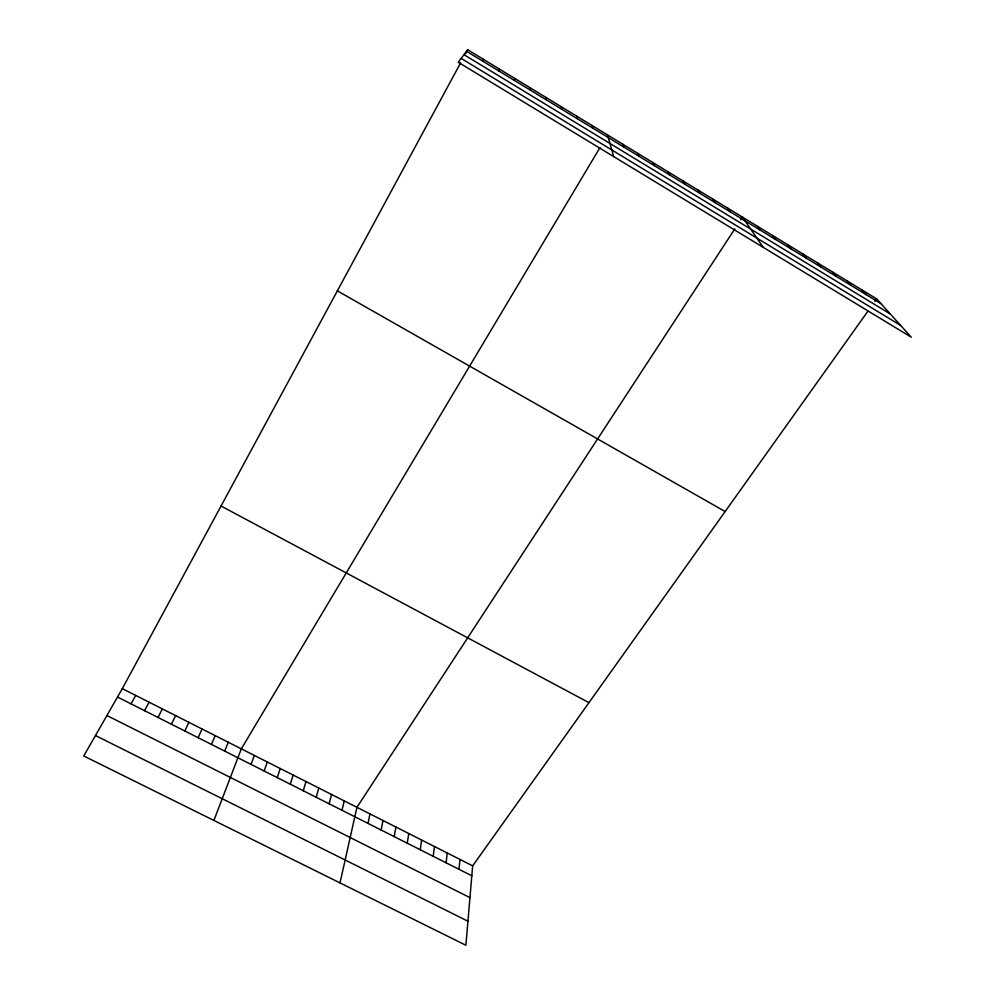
<?xml version="1.0" encoding="UTF-8"?>
<svg xmlns="http://www.w3.org/2000/svg" width="995" height="995" viewBox="0 0 995 995"><rect width="100%" height="100%" fill="white"/><g stroke="black" fill="none" stroke-linecap="round" stroke-linejoin="round"><path stroke-width="1.49" d="M545.932 99.612L546.006 97.448M867.789 311.36L472.662 865.849L465.896 945.25L83.754 755.989L122.31 688.652L460.585 62.921M458.981 869.307L459.964 859.431M446.108 862.814L447.228 852.989M433.198 856.297L434.454 846.534M530.186 90.023L530.472 87.983M420.251 849.755L421.644 840.054M407.253 843.2L408.783 833.549M394.207 836.621L395.886 827.019M381.122 830.029L382.951 820.477M368.001 823.4L369.966 813.91M340.004 882.901L356.944 807.331L734.832 228.862M342.006 810.291L344.258 800.913M329.134 803.798L331.534 794.47M514.378 80.396L514.875 78.481M316.236 797.281L318.773 788.015M303.276 790.751L305.962 781.548M290.291 784.197L293.127 775.043M277.257 777.63L280.229 768.526M264.185 771.025L267.307 761.983M251.063 764.409L254.334 755.429M213.9 820.44L241.325 748.849L600.01 147.546M498.495 70.732L499.216 68.941M224.696 751.113L228.265 742.245M211.45 744.434L215.181 735.616M198.167 737.73L202.035 728.974M184.834 731.002L188.851 722.308M171.451 724.248L175.63 715.616M158.031 717.482L162.372 708.913M144.573 710.691L149.063 702.184M465.573 53.705L467.712 49.75L876.67 298.898L911.246 337.181L458.235 62.25L467.712 49.75M131.054 703.875L135.706 695.43M482.55 61.031L483.495 59.364M740.778 219.746L742.481 217.146L763.19 247.32M874.891 301.385L876.67 298.898M95.458 735.541L467.948 921.208M106.913 715.529L469.951 897.614M117.51 697.035L471.817 875.774M122.31 688.652L472.662 865.849M221.039 506.02L588.953 702.657M337.367 290.851L725.131 511.542M466.543 51.28L880.923 303.599M463.981 54.675L890.351 314.034M461.158 58.406L900.637 325.44M861.993 289.955L866.06 294.557M847.255 280.976L851.148 285.466M832.467 271.971L836.161 276.349M817.616 262.916L821.124 267.195M802.716 253.837L806.025 258.003M787.741 244.72L790.863 248.762M772.717 235.566L775.652 239.496M757.63 226.375L760.367 230.193M727.718 208.154L730.069 211.748M712.905 199.124L715.057 202.607M698.03 190.057L699.982 193.428M683.092 180.966L684.858 184.212M668.093 171.836L669.66 174.958M653.043 162.658L654.411 165.68M637.932 153.454L639.101 156.352M622.77 144.213L623.728 146.986M607.535 134.934L613.728 156.613M592.249 125.619L592.796 128.156M576.889 116.266L577.237 118.679M561.478 106.875L561.615 109.164"/></g></svg>
